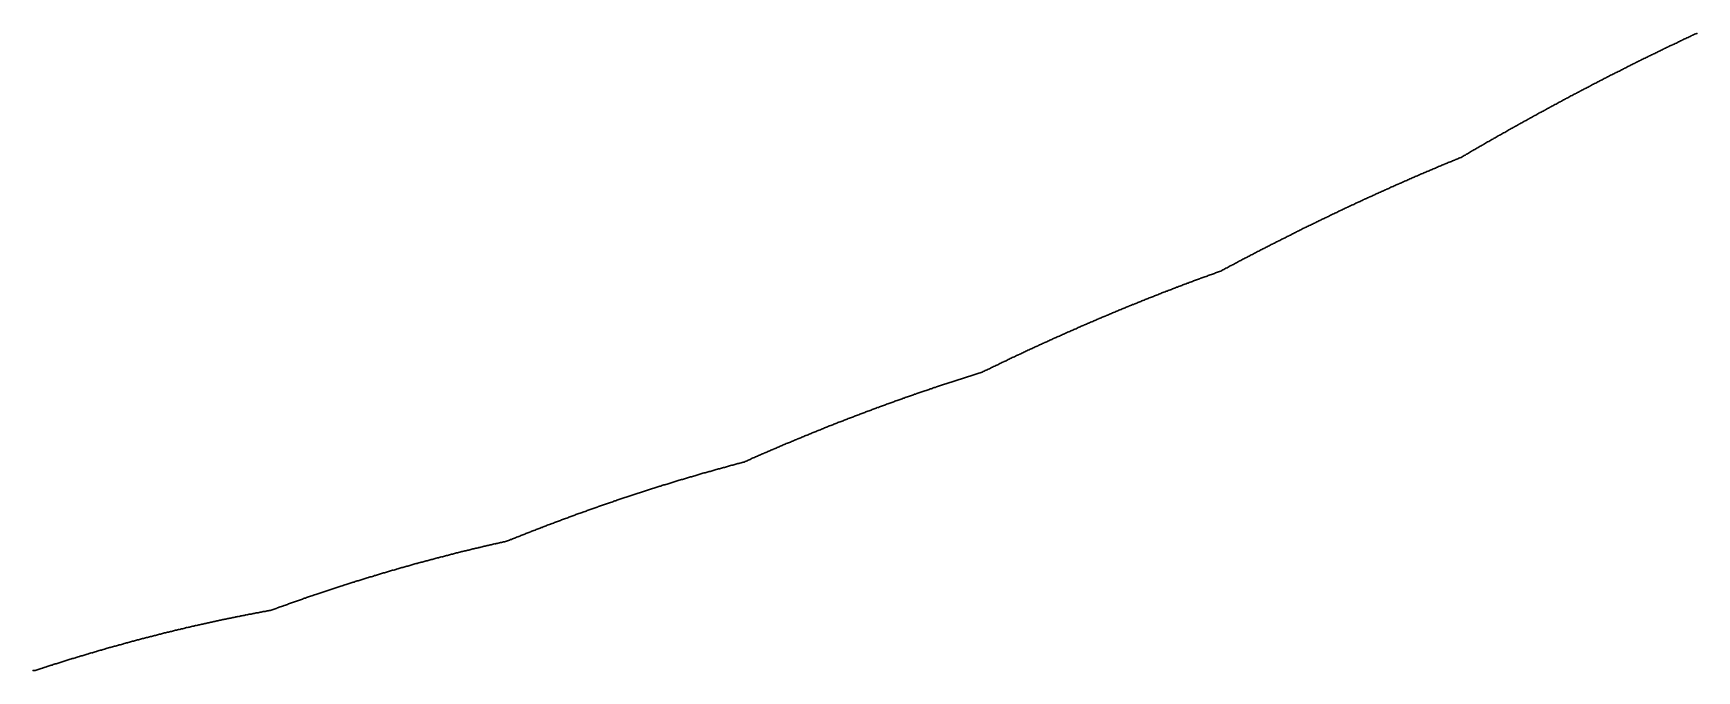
# Model space of a CAD drawing. Header units: metres. Extents: x 0 to 360, y 49 to 117.
# Drawn here: x 213.76 to 225, y 67.98 to 72.28 of the extents above; entities that cross this region are included whole.
import ezdxf

# ---------------------------------------------------------------- set-up
doc = ezdxf.new("R2010")
doc.units = ezdxf.units.M

msp = doc.modelspace()

# ---------------------------------------------------------------- linework, layer by layer
for p in [(224.987, 72.275), (224.995, 72.278), (225.002, 72.281), (224.754, 72.164), (224.762, 72.168), (224.769, 72.171), (224.776, 72.175), (224.784, 72.178), (224.791, 72.182), (224.798, 72.185), (224.805, 72.189), (224.813, 72.192), (224.82, 72.196), (224.827, 72.199), (224.834, 72.202), (224.842, 72.206), (224.849, 72.209), (224.856, 72.213), (224.864, 72.216), (224.871, 72.22), (224.878, 72.223), (224.885, 72.227), (224.893, 72.23), (224.9, 72.234), (224.907, 72.237), (224.914, 72.241), (224.922, 72.244), (224.929, 72.247), (224.936, 72.251), (224.944, 72.254), (224.951, 72.258), (224.958, 72.261), (224.965, 72.264), (224.973, 72.268), (224.98, 72.271), (224.522, 72.049), (224.529, 72.053), (224.537, 72.057), (224.544, 72.06), (224.551, 72.064), (224.558, 72.068), (224.566, 72.071), (224.573, 72.075), (224.58, 72.078), (224.587, 72.082), (224.595, 72.086), (224.602, 72.089), (224.609, 72.093), (224.616, 72.096), (224.624, 72.1), (224.631, 72.104), (224.638, 72.107), (224.645, 72.111), (224.653, 72.114), (224.66, 72.118), (224.667, 72.121), (224.674, 72.125), (224.682, 72.129), (224.689, 72.132), (224.696, 72.136), (224.704, 72.139), (224.711, 72.143), (224.718, 72.146), (224.725, 72.15), (224.733, 72.153), (224.74, 72.157), (224.747, 72.16), (224.305, 71.938), (224.312, 71.942), (224.319, 71.946), (224.326, 71.95), (224.334, 71.953), (224.341, 71.957), (224.348, 71.961), (224.355, 71.965), (224.362, 71.968), (224.37, 71.972), (224.377, 71.976), (224.384, 71.979), (224.391, 71.983), (224.399, 71.987), (224.406, 71.991), (224.413, 71.994), (224.42, 71.998), (224.428, 72.002), (224.435, 72.005), (224.442, 72.009), (224.449, 72.013), (224.457, 72.016), (224.464, 72.02), (224.471, 72.024), (224.479, 72.027), (224.486, 72.031), (224.493, 72.035), (224.5, 72.038), (224.508, 72.042), (224.515, 72.046), (224.095, 71.828), (224.102, 71.832), (224.109, 71.835), (224.116, 71.839), (224.124, 71.843), (224.131, 71.847), (224.138, 71.851), (224.145, 71.855), (224.152, 71.859), (224.16, 71.862), (224.167, 71.866), (224.174, 71.87), (224.181, 71.874), (224.189, 71.878), (224.196, 71.881), (224.203, 71.885), (224.21, 71.889), (224.218, 71.893), (224.225, 71.897), (224.232, 71.901), (224.239, 71.904), (224.247, 71.908), (224.254, 71.912), (224.261, 71.916), (224.268, 71.919), (224.276, 71.923), (224.283, 71.927), (224.29, 71.931), (224.297, 71.935), (223.885, 71.714), (223.892, 71.718), (223.899, 71.722), (223.907, 71.726), (223.914, 71.73), (223.921, 71.734), (223.928, 71.738), (223.936, 71.742), (223.943, 71.746), (223.95, 71.75), (223.957, 71.754), (223.964, 71.757), (223.972, 71.761), (223.979, 71.765), (223.986, 71.769), (223.993, 71.773), (224.001, 71.777), (224.008, 71.781), (224.015, 71.785), (224.022, 71.789), (224.03, 71.793), (224.037, 71.797), (224.044, 71.801), (224.051, 71.804), (224.058, 71.808), (224.066, 71.812), (224.073, 71.816), (224.08, 71.82), (224.087, 71.824), (223.683, 71.601), (223.69, 71.605), (223.697, 71.609), (223.705, 71.613), (223.712, 71.617), (223.719, 71.622), (223.726, 71.626), (223.733, 71.63), (223.741, 71.634), (223.748, 71.638), (223.755, 71.642), (223.762, 71.646), (223.77, 71.65), (223.777, 71.654), (223.784, 71.658), (223.791, 71.662), (223.798, 71.666), (223.806, 71.67), (223.813, 71.674), (223.82, 71.678), (223.827, 71.682), (223.834, 71.686), (223.842, 71.69), (223.849, 71.694), (223.856, 71.698), (223.863, 71.702), (223.871, 71.706), (223.878, 71.71), (223.488, 71.49), (223.496, 71.494), (223.503, 71.498), (223.51, 71.502), (223.517, 71.506), (223.524, 71.511), (223.532, 71.515), (223.539, 71.519), (223.546, 71.523), (223.553, 71.527), (223.56, 71.531), (223.568, 71.535), (223.575, 71.54), (223.582, 71.544), (223.589, 71.548), (223.597, 71.552), (223.604, 71.556), (223.611, 71.56), (223.618, 71.564), (223.625, 71.568), (223.633, 71.573), (223.64, 71.577), (223.647, 71.581), (223.654, 71.585), (223.661, 71.589), (223.669, 71.593), (223.676, 71.597), (223.244, 71.375), (223.251, 71.378), (223.258, 71.382), (223.265, 71.385), (223.273, 71.388), (223.28, 71.391), (223.287, 71.394), (223.294, 71.397), (223.301, 71.4), (223.309, 71.403), (223.316, 71.406), (223.323, 71.409), (223.33, 71.411), (223.337, 71.414), (223.345, 71.417), (223.352, 71.42), (223.359, 71.423), (223.366, 71.426), (223.373, 71.429), (223.381, 71.432), (223.388, 71.435), (223.395, 71.438), (223.402, 71.441), (223.409, 71.444), (223.416, 71.448), (223.424, 71.452), (223.431, 71.456), (223.438, 71.46), (223.445, 71.465), (223.452, 71.469), (223.46, 71.473), (223.467, 71.477), (223.474, 71.481), (223.481, 71.486), (222.985, 71.264), (222.993, 71.267), (223, 71.27), (223.007, 71.273), (223.014, 71.277), (223.021, 71.28), (223.028, 71.283), (223.036, 71.286), (223.043, 71.289), (223.05, 71.292), (223.057, 71.295), (223.064, 71.299), (223.072, 71.302), (223.079, 71.305), (223.086, 71.308), (223.093, 71.311), (223.1, 71.314), (223.107, 71.317), (223.115, 71.32), (223.122, 71.323), (223.129, 71.327), (223.136, 71.33), (223.143, 71.333), (223.15, 71.336), (223.158, 71.339), (223.165, 71.342), (223.172, 71.345), (223.179, 71.348), (223.186, 71.351), (223.194, 71.354), (223.201, 71.357), (223.208, 71.36), (223.215, 71.363), (223.222, 71.366), (223.23, 71.369), (223.237, 71.372), (222.735, 71.151), (222.742, 71.154), (222.749, 71.157), (222.756, 71.161), (222.763, 71.164), (222.77, 71.167), (222.778, 71.17), (222.785, 71.174), (222.792, 71.177), (222.799, 71.18), (222.806, 71.183), (222.813, 71.187), (222.821, 71.19), (222.828, 71.193), (222.835, 71.197), (222.842, 71.2), (222.849, 71.203), (222.856, 71.206), (222.864, 71.209), (222.871, 71.213), (222.878, 71.216), (222.885, 71.219), (222.892, 71.222), (222.899, 71.226), (222.907, 71.229), (222.914, 71.232), (222.921, 71.235), (222.928, 71.238), (222.935, 71.242), (222.942, 71.245), (222.95, 71.248), (222.957, 71.251), (222.964, 71.254), (222.971, 71.258), (222.978, 71.261), (222.498, 71.039), (222.506, 71.043), (222.513, 71.046), (222.52, 71.05), (222.527, 71.053), (222.534, 71.056), (222.541, 71.06), (222.549, 71.063), (222.556, 71.067), (222.563, 71.07), (222.57, 71.073), (222.577, 71.077), (222.584, 71.08), (222.591, 71.084), (222.599, 71.087), (222.606, 71.09), (222.613, 71.094), (222.62, 71.097), (222.627, 71.101), (222.634, 71.104), (222.642, 71.107), (222.649, 71.111), (222.656, 71.114), (222.663, 71.117), (222.67, 71.121), (222.677, 71.124), (222.684, 71.127), (222.692, 71.131), (222.699, 71.134), (222.706, 71.137), (222.713, 71.141), (222.72, 71.144), (222.727, 71.147), (222.27, 70.927), (222.277, 70.931), (222.284, 70.934), (222.291, 70.938), (222.298, 70.942), (222.306, 70.945), (222.313, 70.949), (222.32, 70.952), (222.327, 70.956), (222.334, 70.959), (222.341, 70.963), (222.348, 70.966), (222.356, 70.97), (222.363, 70.973), (222.37, 70.977), (222.377, 70.98), (222.384, 70.984), (222.391, 70.987), (222.398, 70.991), (222.406, 70.994), (222.413, 70.998), (222.42, 71.001), (222.427, 71.005), (222.434, 71.008), (222.441, 71.012), (222.448, 71.015), (222.456, 71.019), (222.463, 71.022), (222.47, 71.026), (222.477, 71.029), (222.484, 71.032), (222.491, 71.036), (222.049, 70.815), (222.056, 70.819), (222.063, 70.823), (222.07, 70.826), (222.077, 70.83), (222.085, 70.834), (222.092, 70.837), (222.099, 70.841), (222.106, 70.844), (222.113, 70.848), (222.12, 70.852), (222.127, 70.855), (222.134, 70.859), (222.142, 70.863), (222.149, 70.866), (222.156, 70.87), (222.163, 70.874), (222.17, 70.877), (222.177, 70.881), (222.184, 70.884), (222.191, 70.888), (222.199, 70.892), (222.206, 70.895), (222.213, 70.899), (222.22, 70.902), (222.227, 70.906), (222.234, 70.91), (222.241, 70.913), (222.249, 70.917), (222.256, 70.92), (222.263, 70.924), (221.835, 70.703), (221.842, 70.707), (221.85, 70.711), (221.857, 70.714), (221.864, 70.718), (221.871, 70.722), (221.878, 70.726), (221.885, 70.73), (221.892, 70.733), (221.899, 70.737), (221.906, 70.741), (221.914, 70.745), (221.921, 70.748), (221.928, 70.752), (221.935, 70.756), (221.942, 70.76), (221.949, 70.763), (221.956, 70.767), (221.963, 70.771), (221.971, 70.774), (221.978, 70.778), (221.985, 70.782), (221.992, 70.786), (221.999, 70.789), (222.006, 70.793), (222.013, 70.797), (222.02, 70.8), (222.028, 70.804), (222.035, 70.808), (222.042, 70.811), (221.544, 70.588), (221.551, 70.591), (221.558, 70.594), (221.565, 70.596), (221.572, 70.599), (221.579, 70.602), (221.587, 70.604), (221.594, 70.607), (221.601, 70.61), (221.608, 70.612), (221.615, 70.615), (221.622, 70.617), (221.629, 70.62), (221.636, 70.623), (221.643, 70.625), (221.65, 70.628), (221.658, 70.63), (221.665, 70.633), (221.672, 70.636), (221.679, 70.638), (221.686, 70.641), (221.693, 70.643), (221.7, 70.646), (221.707, 70.649), (221.714, 70.651), (221.722, 70.654), (221.729, 70.656), (221.736, 70.659), (221.743, 70.661), (221.75, 70.664), (221.757, 70.667), (221.764, 70.669), (221.771, 70.672), (221.778, 70.674), (221.786, 70.677), (221.793, 70.68), (221.8, 70.684), (221.807, 70.688), (221.814, 70.692), (221.821, 70.696), (221.828, 70.699), (221.253, 70.475), (221.26, 70.478), (221.267, 70.481), (221.274, 70.484), (221.282, 70.487), (221.289, 70.489), (221.296, 70.492), (221.303, 70.495), (221.31, 70.498), (221.317, 70.501), (221.324, 70.503), (221.331, 70.506), (221.338, 70.509), (221.345, 70.512), (221.352, 70.515), (221.36, 70.517), (221.367, 70.52), (221.374, 70.523), (221.381, 70.526), (221.388, 70.529), (221.395, 70.531), (221.402, 70.534), (221.409, 70.537), (221.416, 70.54), (221.423, 70.542), (221.43, 70.545), (221.438, 70.548), (221.445, 70.55), (221.452, 70.553), (221.459, 70.556), (221.466, 70.559), (221.473, 70.561), (221.48, 70.564), (221.487, 70.567), (221.494, 70.569), (221.501, 70.572), (221.508, 70.575), (221.516, 70.578), (221.523, 70.58), (221.53, 70.583), (221.537, 70.586), (220.984, 70.365), (220.991, 70.368), (220.998, 70.37), (221.005, 70.373), (221.013, 70.376), (221.02, 70.379), (221.027, 70.382), (221.034, 70.385), (221.041, 70.388), (221.048, 70.391), (221.055, 70.394), (221.062, 70.397), (221.069, 70.4), (221.076, 70.403), (221.083, 70.406), (221.09, 70.409), (221.097, 70.412), (221.104, 70.415), (221.112, 70.418), (221.119, 70.421), (221.126, 70.424), (221.133, 70.426), (221.14, 70.429), (221.147, 70.432), (221.154, 70.435), (221.161, 70.438), (221.168, 70.441), (221.175, 70.444), (221.182, 70.447), (221.189, 70.45), (221.197, 70.452), (221.204, 70.455), (221.211, 70.458), (221.218, 70.461), (221.225, 70.464), (221.232, 70.467), (221.239, 70.47), (221.246, 70.472), (220.723, 70.251), (220.73, 70.254), (220.737, 70.257), (220.744, 70.26), (220.751, 70.264), (220.758, 70.267), (220.765, 70.27), (220.772, 70.273), (220.779, 70.276), (220.786, 70.279), (220.793, 70.282), (220.8, 70.285), (220.808, 70.288), (220.815, 70.292), (220.822, 70.295), (220.829, 70.298), (220.836, 70.301), (220.843, 70.304), (220.85, 70.307), (220.857, 70.31), (220.864, 70.313), (220.871, 70.316), (220.878, 70.319), (220.885, 70.322), (220.892, 70.325), (220.899, 70.328), (220.906, 70.331), (220.914, 70.334), (220.921, 70.337), (220.928, 70.34), (220.935, 70.343), (220.942, 70.346), (220.949, 70.35), (220.956, 70.353), (220.963, 70.356), (220.97, 70.359), (220.977, 70.362), (220.476, 70.139), (220.483, 70.142), (220.49, 70.145), (220.497, 70.149), (220.504, 70.152), (220.511, 70.155), (220.518, 70.158), (220.525, 70.162), (220.532, 70.165), (220.539, 70.168), (220.546, 70.171), (220.554, 70.175), (220.561, 70.178), (220.568, 70.181), (220.575, 70.184), (220.582, 70.188), (220.589, 70.191), (220.596, 70.194), (220.603, 70.197), (220.61, 70.2), (220.617, 70.204), (220.624, 70.207), (220.631, 70.21), (220.638, 70.213), (220.645, 70.216), (220.652, 70.219), (220.659, 70.223), (220.666, 70.226), (220.673, 70.229), (220.68, 70.232), (220.688, 70.235), (220.695, 70.238), (220.702, 70.242), (220.709, 70.245), (220.716, 70.248), (220.244, 70.029), (220.251, 70.032), (220.258, 70.035), (220.265, 70.039), (220.272, 70.042), (220.279, 70.045), (220.286, 70.049), (220.293, 70.052), (220.3, 70.056), (220.307, 70.059), (220.314, 70.062), (220.321, 70.066), (220.328, 70.069), (220.335, 70.072), (220.342, 70.076), (220.349, 70.079), (220.356, 70.083), (220.363, 70.086), (220.37, 70.089), (220.377, 70.093), (220.384, 70.096), (220.391, 70.099), (220.398, 70.102), (220.406, 70.106), (220.413, 70.109), (220.42, 70.112), (220.427, 70.116), (220.434, 70.119), (220.441, 70.122), (220.448, 70.126), (220.455, 70.129), (220.462, 70.132), (220.469, 70.136), (219.92, 69.913), (219.927, 69.916), (219.934, 69.918), (219.941, 69.92), (219.948, 69.923), (219.955, 69.925), (219.963, 69.927), (219.97, 69.93), (219.977, 69.932), (219.984, 69.934), (219.991, 69.936), (219.998, 69.939), (220.005, 69.941), (220.012, 69.943), (220.019, 69.945), (220.026, 69.948), (220.033, 69.95), (220.04, 69.952), (220.047, 69.954), (220.054, 69.957), (220.061, 69.959), (220.068, 69.961), (220.075, 69.963), (220.082, 69.965), (220.089, 69.968), (220.096, 69.97), (220.103, 69.972), (220.11, 69.974), (220.117, 69.976), (220.124, 69.979), (220.131, 69.981), (220.138, 69.983), (220.145, 69.985), (220.152, 69.987), (220.159, 69.99), (220.166, 69.992), (220.173, 69.994), (220.18, 69.998), (220.187, 70.001), (220.194, 70.005), (220.201, 70.008), (220.208, 70.011), (220.215, 70.015), (220.223, 70.018), (220.23, 70.022), (220.237, 70.025), (219.598, 69.803), (219.605, 69.805), (219.612, 69.808), (219.619, 69.81), (219.626, 69.813), (219.633, 69.815), (219.64, 69.818), (219.647, 69.82), (219.654, 69.823), (219.661, 69.825), (219.668, 69.828), (219.675, 69.83), (219.682, 69.833), (219.689, 69.835), (219.696, 69.837), (219.703, 69.84), (219.71, 69.842), (219.717, 69.845), (219.724, 69.847), (219.731, 69.85), (219.738, 69.852), (219.745, 69.854), (219.752, 69.857), (219.759, 69.859), (219.766, 69.862), (219.773, 69.864), (219.78, 69.866), (219.787, 69.869), (219.794, 69.871), (219.801, 69.874), (219.808, 69.876), (219.815, 69.878), (219.822, 69.881), (219.829, 69.883), (219.836, 69.885), (219.843, 69.888), (219.85, 69.89), (219.857, 69.892), (219.864, 69.895), (219.871, 69.897), (219.878, 69.9), (219.885, 69.902), (219.892, 69.904), (219.899, 69.907), (219.906, 69.909), (219.913, 69.911), (219.29, 69.689), (219.297, 69.691), (219.304, 69.694), (219.311, 69.697), (219.318, 69.699), (219.325, 69.702), (219.332, 69.705), (219.339, 69.707), (219.346, 69.71), (219.353, 69.713), (219.36, 69.715), (219.367, 69.718), (219.374, 69.721), (219.381, 69.723), (219.388, 69.726), (219.395, 69.729), (219.402, 69.731), (219.409, 69.734), (219.416, 69.736), (219.423, 69.739), (219.43, 69.742), (219.437, 69.744), (219.444, 69.747), (219.451, 69.749), (219.458, 69.752), (219.465, 69.755), (219.472, 69.757), (219.479, 69.76), (219.486, 69.762), (219.493, 69.765), (219.5, 69.767), (219.507, 69.77), (219.514, 69.772), (219.521, 69.775), (219.528, 69.778), (219.535, 69.78), (219.542, 69.783), (219.549, 69.785), (219.556, 69.788), (219.563, 69.79), (219.57, 69.793), (219.577, 69.795), (219.584, 69.798), (219.591, 69.8), (219.011, 69.578), (219.018, 69.581), (219.025, 69.584), (219.032, 69.587), (219.039, 69.59), (219.045, 69.592), (219.052, 69.595), (219.059, 69.598), (219.066, 69.601), (219.073, 69.604), (219.08, 69.606), (219.087, 69.609), (219.094, 69.612), (219.101, 69.615), (219.108, 69.618), (219.115, 69.62), (219.122, 69.623), (219.129, 69.626), (219.136, 69.629), (219.143, 69.632), (219.15, 69.634), (219.157, 69.637), (219.164, 69.64), (219.171, 69.643), (219.178, 69.645), (219.185, 69.648), (219.192, 69.651), (219.199, 69.654), (219.206, 69.656), (219.213, 69.659), (219.22, 69.662), (219.227, 69.664), (219.234, 69.667), (219.241, 69.67), (219.248, 69.673), (219.255, 69.675), (219.262, 69.678), (219.269, 69.681), (219.276, 69.683), (219.283, 69.686), (218.739, 69.464), (218.746, 69.467), (218.753, 69.47), (218.76, 69.473), (218.767, 69.476), (218.774, 69.479), (218.781, 69.482), (218.788, 69.485), (218.794, 69.488), (218.801, 69.491), (218.808, 69.494), (218.815, 69.497), (218.822, 69.5), (218.829, 69.503), (218.836, 69.506), (218.843, 69.509), (218.85, 69.512), (218.857, 69.515), (218.864, 69.518), (218.871, 69.52), (218.878, 69.523), (218.885, 69.526), (218.892, 69.529), (218.899, 69.532), (218.906, 69.535), (218.913, 69.538), (218.92, 69.541), (218.927, 69.544), (218.934, 69.547), (218.941, 69.55), (218.948, 69.552), (218.955, 69.555), (218.962, 69.558), (218.969, 69.561), (218.976, 69.564), (218.983, 69.567), (218.99, 69.57), (218.997, 69.572), (219.004, 69.575), (218.433, 69.352), (218.44, 69.354), (218.447, 69.356), (218.453, 69.358), (218.46, 69.36), (218.467, 69.362), (218.474, 69.364), (218.481, 69.366), (218.488, 69.367), (218.495, 69.369), (218.502, 69.371), (218.509, 69.373), (218.516, 69.375), (218.523, 69.377), (218.53, 69.379), (218.537, 69.38), (218.544, 69.382), (218.551, 69.384), (218.558, 69.386), (218.565, 69.388), (218.572, 69.391), (218.579, 69.394), (218.586, 69.397), (218.593, 69.4), (218.6, 69.403), (218.606, 69.406), (218.613, 69.409), (218.62, 69.413), (218.627, 69.416), (218.634, 69.419), (218.641, 69.422), (218.648, 69.425), (218.655, 69.428), (218.662, 69.431), (218.669, 69.434), (218.676, 69.437), (218.683, 69.44), (218.69, 69.443), (218.697, 69.446), (218.704, 69.449), (218.711, 69.452), (218.718, 69.455), (218.725, 69.458), (218.732, 69.461), (218.044, 69.239), (218.051, 69.241), (218.058, 69.244), (218.065, 69.246), (218.072, 69.248), (218.079, 69.25), (218.086, 69.252), (218.092, 69.254), (218.099, 69.256), (218.106, 69.258), (218.113, 69.26), (218.12, 69.263), (218.127, 69.265), (218.134, 69.267), (218.141, 69.269), (218.148, 69.271), (218.155, 69.273), (218.162, 69.275), (218.169, 69.277), (218.176, 69.279), (218.183, 69.281), (218.19, 69.283), (218.196, 69.285), (218.203, 69.287), (218.21, 69.289), (218.217, 69.291), (218.224, 69.293), (218.231, 69.295), (218.238, 69.298), (218.245, 69.3), (218.252, 69.302), (218.259, 69.304), (218.266, 69.306), (218.273, 69.308), (218.28, 69.31), (218.287, 69.312), (218.294, 69.314), (218.301, 69.315), (218.308, 69.317), (218.315, 69.319), (218.321, 69.321), (218.328, 69.323), (218.335, 69.325), (218.342, 69.327), (218.349, 69.329), (218.356, 69.331), (218.363, 69.333), (218.37, 69.335), (218.377, 69.337), (218.384, 69.339), (218.391, 69.341), (218.398, 69.343), (218.405, 69.345), (218.412, 69.347), (218.419, 69.349), (218.426, 69.35), (217.698, 69.127), (217.705, 69.13), (217.711, 69.132), (217.718, 69.134), (217.725, 69.137), (217.732, 69.139), (217.739, 69.141), (217.746, 69.144), (217.753, 69.146), (217.76, 69.148), (217.767, 69.15), (217.774, 69.153), (217.781, 69.155), (217.788, 69.157), (217.795, 69.16), (217.801, 69.162), (217.808, 69.164), (217.815, 69.167), (217.822, 69.169), (217.829, 69.171), (217.836, 69.173), (217.843, 69.176), (217.85, 69.178), (217.857, 69.18), (217.864, 69.182), (217.871, 69.185), (217.878, 69.187), (217.885, 69.189), (217.891, 69.191), (217.898, 69.194), (217.905, 69.196), (217.912, 69.198), (217.919, 69.2), (217.926, 69.202), (217.933, 69.205), (217.94, 69.207), (217.947, 69.209), (217.954, 69.211), (217.961, 69.213), (217.968, 69.216), (217.975, 69.218), (217.982, 69.22), (217.988, 69.222), (217.995, 69.224), (218.002, 69.226), (218.009, 69.229), (218.016, 69.231), (218.023, 69.233), (218.03, 69.235), (218.037, 69.237), (217.38, 69.015), (217.387, 69.017), (217.394, 69.02), (217.4, 69.022), (217.407, 69.025), (217.414, 69.027), (217.421, 69.03), (217.428, 69.033), (217.435, 69.035), (217.442, 69.038), (217.449, 69.04), (217.456, 69.043), (217.463, 69.045), (217.47, 69.048), (217.476, 69.05), (217.483, 69.052), (217.49, 69.055), (217.497, 69.057), (217.504, 69.06), (217.511, 69.062), (217.518, 69.065), (217.525, 69.067), (217.532, 69.07), (217.539, 69.072), (217.546, 69.075), (217.552, 69.077), (217.559, 69.079), (217.566, 69.082), (217.573, 69.084), (217.58, 69.087), (217.587, 69.089), (217.594, 69.092), (217.601, 69.094), (217.608, 69.096), (217.615, 69.099), (217.622, 69.101), (217.628, 69.104), (217.635, 69.106), (217.642, 69.108), (217.649, 69.111), (217.656, 69.113), (217.663, 69.115), (217.67, 69.118), (217.677, 69.12), (217.684, 69.123), (217.691, 69.125), (217.083, 68.902), (217.09, 68.905), (217.097, 68.907), (217.104, 68.91), (217.111, 68.913), (217.118, 68.915), (217.125, 68.918), (217.131, 68.921), (217.138, 68.924), (217.145, 68.926), (217.152, 68.929), (217.159, 68.932), (217.166, 68.934), (217.173, 68.937), (217.18, 68.94), (217.187, 68.942), (217.193, 68.945), (217.2, 68.947), (217.207, 68.95), (217.214, 68.953), (217.221, 68.955), (217.228, 68.958), (217.235, 68.961), (217.242, 68.963), (217.249, 68.966), (217.256, 68.969), (217.262, 68.971), (217.269, 68.974), (217.276, 68.976), (217.283, 68.979), (217.29, 68.982), (217.297, 68.984), (217.304, 68.987), (217.311, 68.989), (217.318, 68.992), (217.325, 68.994), (217.331, 68.997), (217.338, 69), (217.345, 69.002), (217.352, 69.005), (217.359, 69.007), (217.366, 69.01), (217.373, 69.012), (216.691, 68.791), (216.698, 68.793), (216.705, 68.794), (216.712, 68.796), (216.718, 68.798), (216.725, 68.799), (216.732, 68.801), (216.739, 68.803), (216.746, 68.804), (216.753, 68.806), (216.76, 68.807), (216.767, 68.809), (216.773, 68.811), (216.78, 68.812), (216.787, 68.814), (216.794, 68.816), (216.801, 68.817), (216.808, 68.819), (216.815, 68.82), (216.822, 68.822), (216.828, 68.824), (216.835, 68.825), (216.842, 68.827), (216.849, 68.828), (216.856, 68.83), (216.863, 68.832), (216.87, 68.833), (216.877, 68.835), (216.884, 68.836), (216.89, 68.838), (216.897, 68.839), (216.904, 68.841), (216.911, 68.842), (216.918, 68.844), (216.925, 68.845), (216.932, 68.847), (216.939, 68.849), (216.945, 68.85), (216.952, 68.852), (216.959, 68.853), (216.966, 68.855), (216.973, 68.858), (216.98, 68.861), (216.987, 68.864), (216.994, 68.866), (217.001, 68.869), (217.007, 68.872), (217.014, 68.875), (217.021, 68.877), (217.028, 68.88), (217.035, 68.883), (217.042, 68.886), (217.049, 68.888), (217.056, 68.891), (217.063, 68.894), (217.069, 68.896), (217.076, 68.899), (216.265, 68.679), (216.272, 68.681), (216.279, 68.683), (216.286, 68.685), (216.293, 68.686), (216.3, 68.688), (216.306, 68.69), (216.313, 68.692), (216.32, 68.694), (216.327, 68.696), (216.334, 68.698), (216.341, 68.7), (216.348, 68.702), (216.355, 68.704), (216.361, 68.705), (216.368, 68.707), (216.375, 68.709), (216.382, 68.711), (216.389, 68.713), (216.396, 68.715), (216.403, 68.717), (216.409, 68.719), (216.416, 68.72), (216.423, 68.722), (216.43, 68.724), (216.437, 68.726), (216.444, 68.728), (216.451, 68.73), (216.457, 68.731), (216.464, 68.733), (216.471, 68.735), (216.478, 68.737), (216.485, 68.739), (216.492, 68.741), (216.499, 68.742), (216.505, 68.744), (216.512, 68.746), (216.519, 68.748), (216.526, 68.749), (216.533, 68.751), (216.54, 68.753), (216.547, 68.755), (216.554, 68.757), (216.56, 68.758), (216.567, 68.76), (216.574, 68.762), (216.581, 68.764), (216.588, 68.765), (216.595, 68.767), (216.602, 68.769), (216.608, 68.771), (216.615, 68.772), (216.622, 68.774), (216.629, 68.776), (216.636, 68.777), (216.643, 68.779), (216.65, 68.781), (216.657, 68.783), (216.663, 68.784), (216.67, 68.786), (216.677, 68.788), (216.684, 68.789), (215.889, 68.565), (215.896, 68.568), (215.902, 68.57), (215.909, 68.572), (215.916, 68.574), (215.923, 68.576), (215.93, 68.578), (215.937, 68.581), (215.943, 68.583), (215.95, 68.585), (215.957, 68.587), (215.964, 68.589), (215.971, 68.591), (215.978, 68.593), (215.985, 68.595), (215.991, 68.598), (215.998, 68.6), (216.005, 68.602), (216.012, 68.604), (216.019, 68.606), (216.026, 68.608), (216.032, 68.61), (216.039, 68.612), (216.046, 68.614), (216.053, 68.616), (216.06, 68.618), (216.067, 68.621), (216.074, 68.623), (216.08, 68.625), (216.087, 68.627), (216.094, 68.629), (216.101, 68.631), (216.108, 68.633), (216.115, 68.635), (216.121, 68.637), (216.128, 68.639), (216.135, 68.641), (216.142, 68.643), (216.149, 68.645), (216.156, 68.647), (216.163, 68.649), (216.169, 68.651), (216.176, 68.653), (216.183, 68.655), (216.19, 68.657), (216.197, 68.659), (216.204, 68.661), (216.211, 68.663), (216.217, 68.665), (216.224, 68.667), (216.231, 68.669), (216.238, 68.671), (216.245, 68.673), (216.252, 68.675), (216.259, 68.677), (215.554, 68.454), (215.561, 68.456), (215.568, 68.458), (215.574, 68.461), (215.581, 68.463), (215.588, 68.466), (215.595, 68.468), (215.602, 68.47), (215.609, 68.473), (215.615, 68.475), (215.622, 68.477), (215.629, 68.48), (215.636, 68.482), (215.643, 68.484), (215.65, 68.487), (215.656, 68.489), (215.663, 68.491), (215.67, 68.494), (215.677, 68.496), (215.684, 68.498), (215.691, 68.501), (215.697, 68.503), (215.704, 68.505), (215.711, 68.507), (215.718, 68.51), (215.725, 68.512), (215.732, 68.514), (215.738, 68.517), (215.745, 68.519), (215.752, 68.521), (215.759, 68.523), (215.766, 68.526), (215.773, 68.528), (215.779, 68.53), (215.786, 68.532), (215.793, 68.535), (215.8, 68.537), (215.807, 68.539), (215.814, 68.541), (215.82, 68.543), (215.827, 68.546), (215.834, 68.548), (215.841, 68.55), (215.848, 68.552), (215.855, 68.554), (215.861, 68.557), (215.868, 68.559), (215.875, 68.561), (215.882, 68.563), (215.125, 68.341), (215.131, 68.342), (215.138, 68.343), (215.145, 68.345), (215.152, 68.346), (215.159, 68.348), (215.165, 68.349), (215.172, 68.35), (215.179, 68.352), (215.186, 68.353), (215.193, 68.354), (215.199, 68.356), (215.206, 68.357), (215.213, 68.358), (215.22, 68.36), (215.227, 68.361), (215.234, 68.362), (215.24, 68.364), (215.247, 68.365), (215.254, 68.366), (215.261, 68.367), (215.268, 68.369), (215.274, 68.37), (215.281, 68.371), (215.288, 68.373), (215.295, 68.374), (215.302, 68.375), (215.308, 68.376), (215.315, 68.378), (215.322, 68.379), (215.329, 68.38), (215.336, 68.381), (215.343, 68.383), (215.349, 68.384), (215.356, 68.385), (215.363, 68.386), (215.37, 68.388), (215.377, 68.39), (215.383, 68.393), (215.39, 68.395), (215.397, 68.398), (215.404, 68.4), (215.411, 68.403), (215.418, 68.405), (215.424, 68.408), (215.431, 68.41), (215.438, 68.413), (215.445, 68.415), (215.452, 68.418), (215.458, 68.42), (215.465, 68.422), (215.472, 68.425), (215.479, 68.427), (215.486, 68.43), (215.493, 68.432), (215.499, 68.435), (215.506, 68.437), (215.513, 68.439), (215.52, 68.442), (215.527, 68.444), (215.533, 68.447), (215.54, 68.449), (215.547, 68.451), (214.628, 68.229), (214.635, 68.23), (214.642, 68.232), (214.649, 68.234), (214.655, 68.235), (214.662, 68.237), (214.669, 68.239), (214.676, 68.24), (214.683, 68.242), (214.689, 68.244), (214.696, 68.245), (214.703, 68.247), (214.71, 68.249), (214.717, 68.25), (214.723, 68.252), (214.73, 68.254), (214.737, 68.255), (214.744, 68.257), (214.751, 68.258), (214.757, 68.26), (214.764, 68.262), (214.771, 68.263), (214.778, 68.265), (214.785, 68.266), (214.791, 68.268), (214.798, 68.27), (214.805, 68.271), (214.812, 68.273), (214.818, 68.274), (214.825, 68.276), (214.832, 68.277), (214.839, 68.279), (214.846, 68.281), (214.852, 68.282), (214.859, 68.284), (214.866, 68.285), (214.873, 68.287), (214.88, 68.288), (214.886, 68.29), (214.893, 68.291), (214.9, 68.293), (214.907, 68.294), (214.914, 68.296), (214.92, 68.297), (214.927, 68.299), (214.934, 68.3), (214.941, 68.302), (214.948, 68.303), (214.954, 68.305), (214.961, 68.306), (214.968, 68.308), (214.975, 68.309), (214.982, 68.311), (214.988, 68.312), (214.995, 68.314), (215.002, 68.315), (215.009, 68.317), (215.016, 68.318), (215.022, 68.32), (215.029, 68.321), (215.036, 68.322), (215.043, 68.324), (215.05, 68.325), (215.056, 68.327), (215.063, 68.328), (215.07, 68.33), (215.077, 68.331), (215.084, 68.332), (215.091, 68.334), (215.097, 68.335), (215.104, 68.337), (215.111, 68.338), (215.118, 68.339), (214.208, 68.115), (214.215, 68.117), (214.222, 68.119), (214.228, 68.121), (214.235, 68.123), (214.242, 68.125), (214.249, 68.127), (214.255, 68.129), (214.262, 68.131), (214.269, 68.133), (214.276, 68.135), (214.282, 68.137), (214.289, 68.138), (214.296, 68.14), (214.303, 68.142), (214.31, 68.144), (214.316, 68.146), (214.323, 68.148), (214.33, 68.15), (214.337, 68.152), (214.343, 68.154), (214.35, 68.155), (214.357, 68.157), (214.364, 68.159), (214.371, 68.161), (214.377, 68.163), (214.384, 68.165), (214.391, 68.167), (214.398, 68.168), (214.404, 68.17), (214.411, 68.172), (214.418, 68.174), (214.425, 68.176), (214.432, 68.178), (214.438, 68.179), (214.445, 68.181), (214.452, 68.183), (214.459, 68.185), (214.465, 68.187), (214.472, 68.188), (214.479, 68.19), (214.486, 68.192), (214.493, 68.194), (214.499, 68.196), (214.506, 68.197), (214.513, 68.199), (214.52, 68.201), (214.527, 68.203), (214.533, 68.204), (214.54, 68.206), (214.547, 68.208), (214.554, 68.21), (214.56, 68.211), (214.567, 68.213), (214.574, 68.215), (214.581, 68.217), (214.588, 68.218), (214.594, 68.22), (214.601, 68.222), (214.608, 68.223), (214.615, 68.225), (214.622, 68.227), (213.843, 68.003), (213.85, 68.005), (213.856, 68.008), (213.863, 68.01), (213.87, 68.012), (213.877, 68.014), (213.883, 68.016), (213.89, 68.018), (213.897, 68.021), (213.904, 68.023), (213.91, 68.025), (213.917, 68.027), (213.924, 68.029), (213.931, 68.031), (213.937, 68.033), (213.944, 68.036), (213.951, 68.038), (213.958, 68.04), (213.964, 68.042), (213.971, 68.044), (213.978, 68.046), (213.985, 68.048), (213.991, 68.05), (213.998, 68.052), (214.005, 68.055), (214.012, 68.057), (214.019, 68.059), (214.025, 68.061), (214.032, 68.063), (214.039, 68.065), (214.046, 68.067), (214.052, 68.069), (214.059, 68.071), (214.066, 68.073), (214.073, 68.075), (214.079, 68.077), (214.086, 68.079), (214.093, 68.081), (214.1, 68.083), (214.106, 68.085), (214.113, 68.087), (214.12, 68.089), (214.127, 68.091), (214.134, 68.093), (214.14, 68.095), (214.147, 68.097), (214.154, 68.099), (214.161, 68.101), (214.167, 68.103), (214.174, 68.105), (214.181, 68.107), (214.188, 68.109), (214.194, 68.111), (214.201, 68.113), (213.762, 67.98), (213.768, 67.981), (213.775, 67.982), (213.782, 67.983), (213.789, 67.986), (213.795, 67.988), (213.802, 67.99), (213.809, 67.992), (213.816, 67.994), (213.823, 67.997), (213.829, 67.999), (213.836, 68.001)]:
    msp.add_point(p)

doc.saveas('drawing.dxf')
